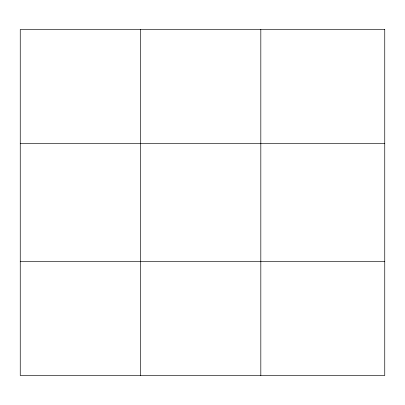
<?xml version="1.0" encoding="UTF-8"?>
<svg xmlns="http://www.w3.org/2000/svg" width="405" height="405" viewBox="0 0 405 405"><rect width="100%" height="100%" fill="white"/><g stroke="black" fill="none" stroke-linecap="round" stroke-linejoin="round"><path stroke-width="0.61" d="M140.535 375.496L140.535 29.504M260.82 375.496L260.82 29.504M20.25 143.684L384.75 143.684M20.25 261.316L384.75 261.316M384.75 29.504L384.75 375.496L20.25 375.496L20.25 29.504L384.75 29.504"/></g></svg>
